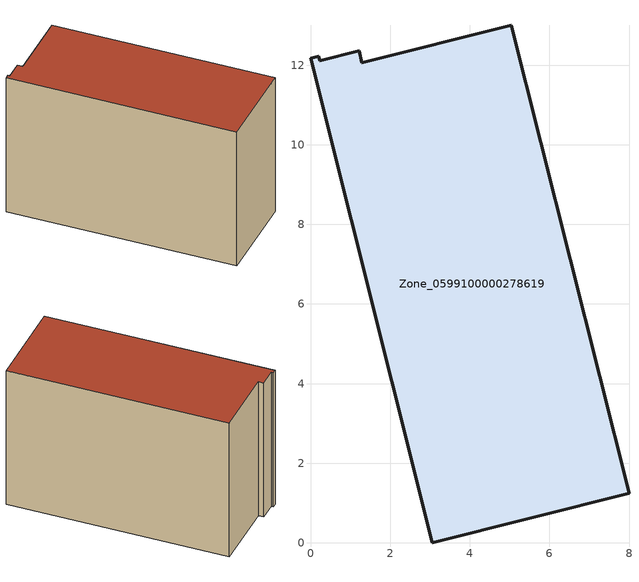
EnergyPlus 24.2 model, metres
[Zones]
Zone_0599100000278619
 floor ground (C_G): 1.22,12.37 1.29,12.06 5.05,13 8,1.24 3.06,0 0,12.17 0.21,12.22 0.24,12.12 z0
 wall outside (C_F): 3.06,0 8,1.24 5.05,13 1.29,12.06 1.22,12.37 0.24,12.12 0.21,12.22 0,12.17 3.06,0 z0:8.28
 roof outside (C_R): 1.29,12.06 1.22,12.37 0.24,12.12 0.21,12.22 0,12.17 3.06,0 8,1.24 5.05,13 z8.28
[BUILDING]
Pand.0599100000278619: North Axis=0; Terrain=City; Loads Convergence Tolerance Value=0.04; Temperature Convergence Tolerance Value=0.4; Solar Distribution=FullExterior; Maximum Number of Warmup Days=25; Minimum Number of Warmup Days=1
[Site:Location]
Rotterdam.The.Hague.AP_ZH_NLD Design_Conditions: Latitude=51.96; Longitude=4.45; Time Zone=1; Elevation=-4.5
[SITE:GROUNDTEMPERATURE:BUILDINGSURFACE]
18, 18, 18, 18, 18, 18, 18, 18, 18, 18, 18, 18
[MATERIAL] Thermal Absorptance=0.9; Solar Absorptance=0.7; Visible Absorptance=0.7
Name | Roughness | Thickness | Conductivity | Density | Specific Heat
G.TI.1975-1991 | MediumSmooth | 0.15 | 0.288461 | 540 | 1210
F.TI.1975-1991 | Rough | 0.3 | 0.230769 | 1920 | 840
R.TI.1975-1991 | MediumRough | 0.2 | 0.153846 | 1500 | 1000
[CONSTRUCTION]
C_G: G.TI.1975-1991
C_F: F.TI.1975-1991
C_R: R.TI.1975-1991
[ZONE]
Zone_0599100000278619: Type=1; Multiplier=1; Ceiling Height=Autocalculate; Volume=Autocalculate; Floor Area=autocalculate; Part of Total Floor Area=Yes
[ZONEINFILTRATION:DESIGNFLOWRATE]
Infil_Zone_0599100000278619: Zone or ZoneList or Space or SpaceList=Zone_0599100000278619; Schedule=AlwaysOn; Design Flow Rate Calculation Method=Flow/Area; Flow Rate per Floor Area=0.003; Constant Term Coefficient=1; Temperature Term Coefficient=0; Velocity Term Coefficient=0; Velocity Squared Term Coefficient=0
[HVACTEMPLATE:ZONE:IDEALLOADSAIRSYSTEM]
Zone_0599100000278619: Maximum Heating Supply Air Temperature=50; Minimum Cooling Supply Air Temperature=13; Maximum Heating Supply Air Humidity Ratio=0.0156; Minimum Cooling Supply Air Humidity Ratio=0.0077; Heating Limit=NoLimit; Cooling Limit=NoLimit; Dehumidification Control Type=ConstantSensibleHeatRatio; Cooling Sensible Heat Ratio=0.7; Dehumidification Setpoint=60; Humidification Control Type=None; Humidification Setpoint=30; Outdoor Air Method=None; Outdoor Air Flow Rate per Person=0.00944; Outdoor Air Flow Rate per Zone Floor Area=0; Outdoor Air Flow Rate per Zone=0; Demand Controlled Ventilation Type=None; Outdoor Air Economizer Type=NoEconomizer; Heat Recovery Type=None; Sensible Heat Recovery Effectiveness=0.7; Latent Heat Recovery Effectiveness=0.65
[ZONECONTROL:THERMOSTAT]
ThermostatControl_Zone_0599100000278619: Zone or ZoneList=Zone_0599100000278619; Control Type Schedule=DualSetpointControlType; Control 1=Thermostat_Zone_0599100000278619; Temperature Difference Between Cutout And Setpoint=0
[THERMOSTATSETPOINT:DUALSETPOINT]
Thermostat_Zone_0599100000278619: Heating Setpoint Temperature Schedule=HeatingSetpoint_Zone_0599100000278619; Cooling Setpoint Temperature Schedule=CoolingSetpoint_Zone_0599100000278619
[SCHEDULE:COMPACT]
HeatingSetpoint_Zone_0599100000278619: Through: 12/31, For: AllDays, Until: 24:00, 21
CoolingSetpoint_Zone_0599100000278619: Through: 12/31, For: AllDays, Until: 24:00, 24
DualSetpointControlType: Through: 12/31, For: AllDays, Until: 24:00, 4
AlwaysOn: Through: 12/31, For: AllDays, Until: 24:00, 1
